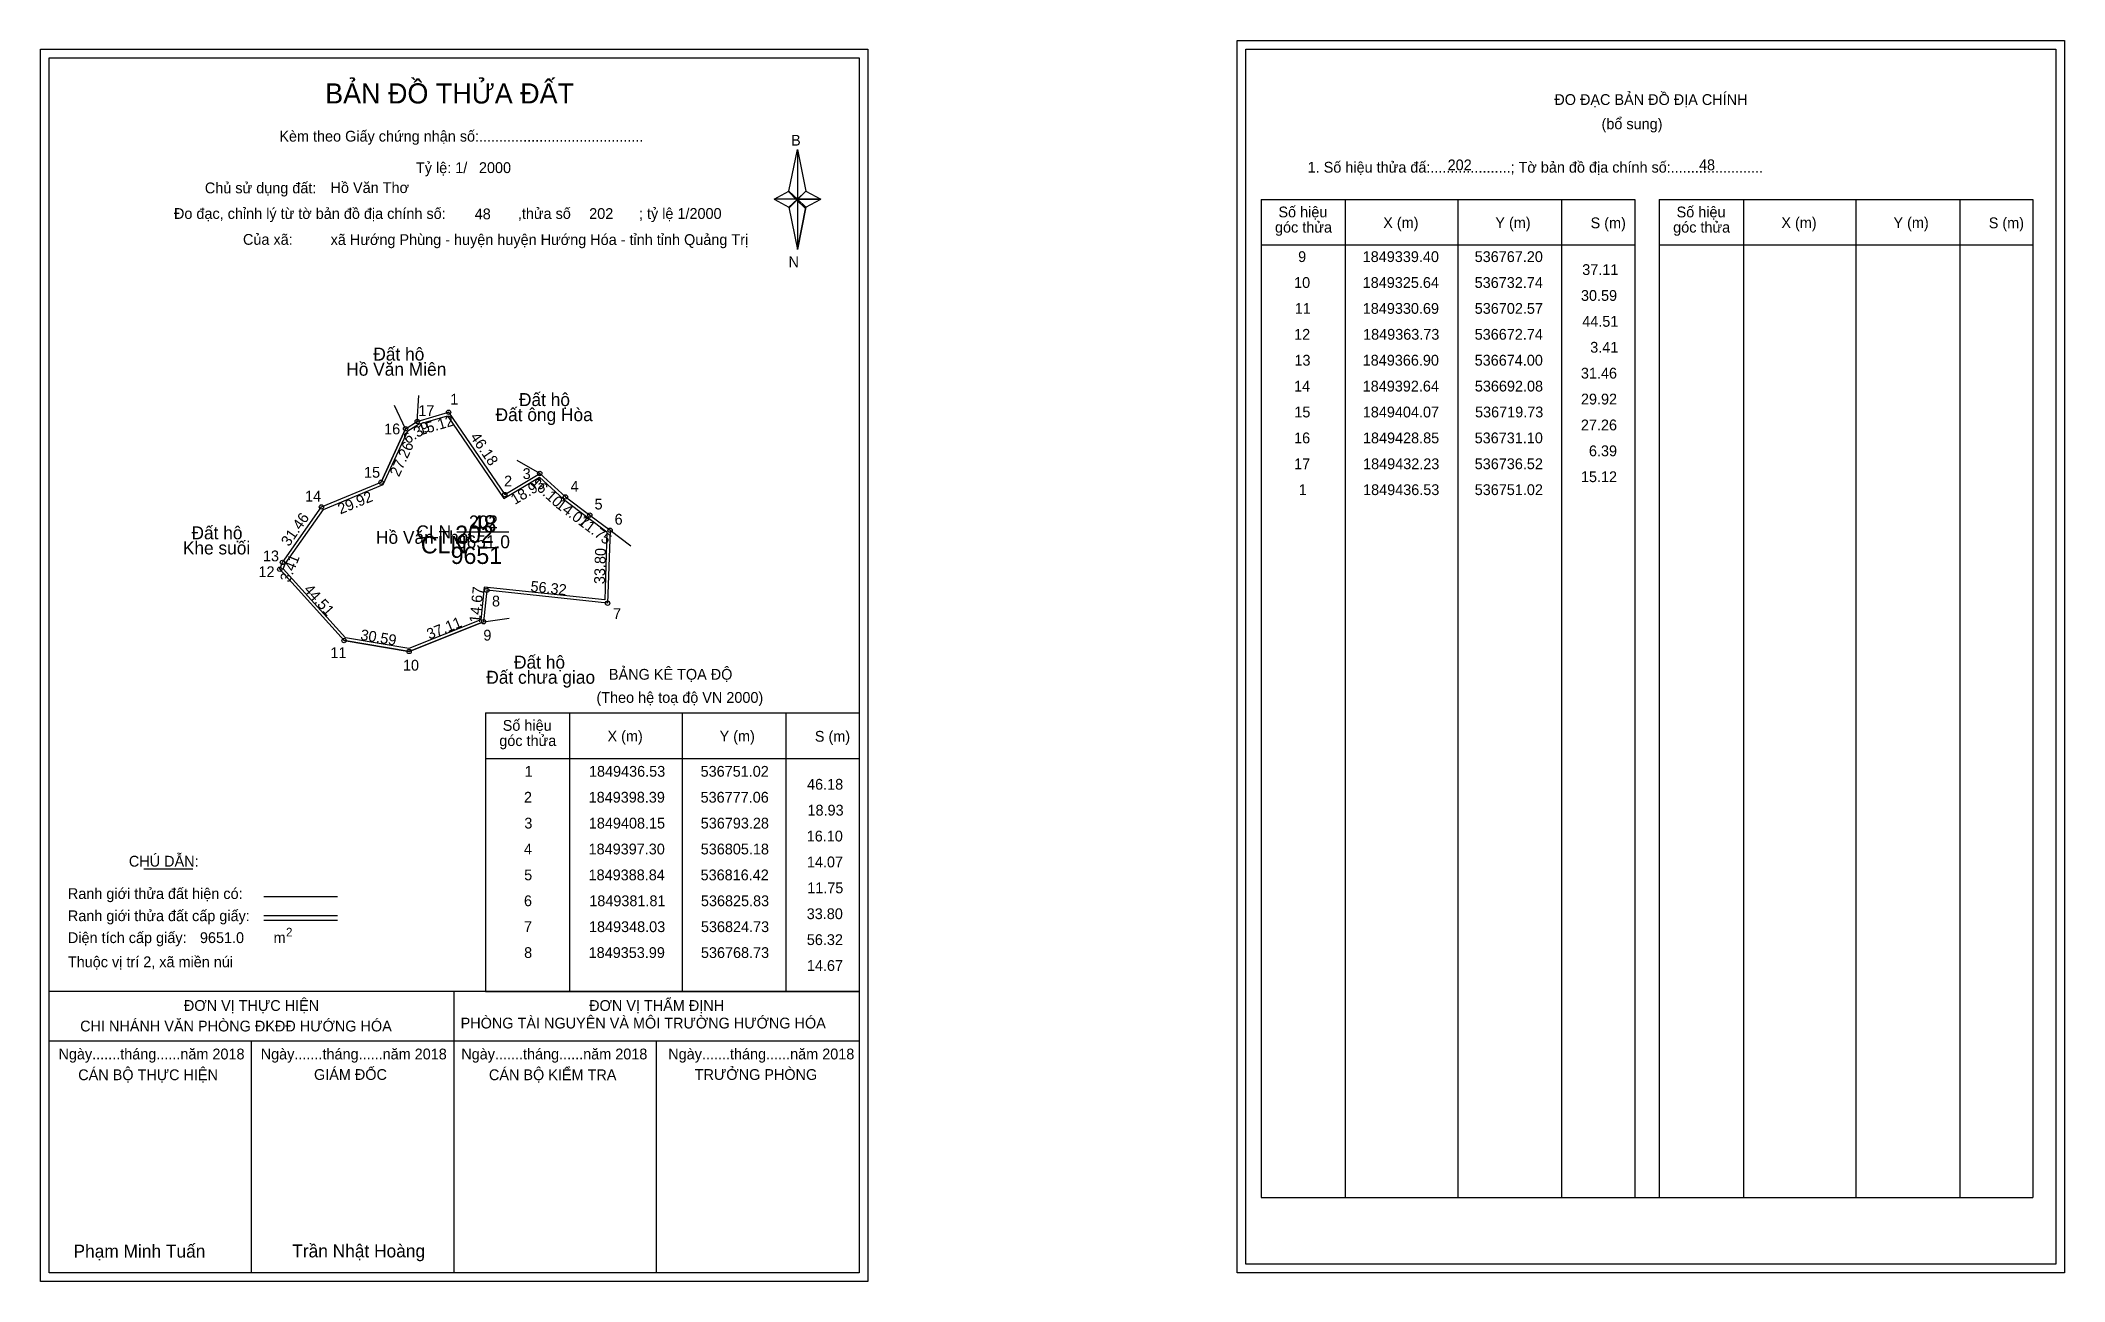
# Model space of a CAD drawing. Extents: x 536562 to 537500, y 1849034 to 1849609.
import ezdxf

# ---------------------------------------------------------------- set-up
doc = ezdxf.new("R2010")
doc.units = 0
for name, color, linetype in [('Level 1', 7, 'Continuous'), ('Level 10', 7, 'Continuous'), ('Level 11', 7, 'Continuous'), ('Level 13', 7, 'Continuous'), ('Level 2', 7, 'Continuous'), ('Level 27', 7, 'Continuous'), ('Level 3', 7, 'Continuous'), ('Level 36', 7, 'Continuous'), ('Level 4', 7, 'Continuous'), ('Level 49', 7, 'Continuous'), ('Level 5', 7, 'Continuous'), ('Level 53', 7, 'Continuous'), ('Level 55', 7, 'Continuous'), ('Level 6', 7, 'Continuous'), ('Level 63', 7, 'Continuous'), ('Level 7', 7, 'Continuous'), ('Level 9', 7, 'Continuous')]:
    doc.layers.add(name, color=color, linetype=linetype)

msp = doc.modelspace()

# ---------------------------------------------------------------- linework, layer by layer
at = {"layer": 'Level 1'}
for p, q in [((537120.52, 1849604.81), (537120.52, 1849604.81)), ((536565.88, 1849600.81), (536565.88, 1849600.81)), ((536908.72, 1849539.05), (536912.66, 1849558.33)), ((536912.66, 1849558.33), (536912.66, 1849535.28)), ((536912.66, 1849558.33), (536916.59, 1849539.05)), ((536901.83, 1849535.28), (536908.72, 1849539.05)), ((536908.72, 1849539.05), (536912.66, 1849535.28)), ((536912.36, 1849534.84), (536908.72, 1849538.61)), ((536916.3, 1849538.61), (536912.36, 1849534.84)), ((536912.36, 1849534.84), (536916.3, 1849538.61)), ((536916.59, 1849539.05), (536912.66, 1849535.28)), ((536912.66, 1849535.28), (536908.72, 1849531.6)), ((536912.36, 1849534.84), (536908.72, 1849531.16)), ((536908.72, 1849531.16), (536912.36, 1849534.84)), ((536908.72, 1849531.6), (536912.66, 1849511.88)), ((536916.3, 1849531.16), (536912.36, 1849534.84)), ((536912.66, 1849535.28), (536912.66, 1849511.88)), ((536912.66, 1849535.28), (536923.48, 1849535.28)), ((536912.66, 1849535.28), (536916.59, 1849531.6)), ((536916.59, 1849531.6), (536912.66, 1849511.88)), ((536916.59, 1849531.6), (536923.48, 1849535.28)), ((537127.59, 1849535.1), (537300.79, 1849535.1)), ((537166.77, 1849072.57), (537166.77, 1849535.1)), ((537218.91, 1849072.57), (537218.91, 1849535.1)), ((537266.86, 1849535.1), (537266.86, 1849072.57)), ((537300.79, 1849535.1), (537300.79, 1849072.57)), ((537312.1, 1849535.1), (537485.31, 1849535.1)), ((537351.28, 1849072.57), (537351.28, 1849535.1)), ((537403.43, 1849072.57), (537403.43, 1849535.1)), ((537451.37, 1849535.1), (537451.37, 1849072.57)), ((537485.31, 1849535.1), (537485.31, 1849072.57)), ((537127.59, 1849514.05), (537300.79, 1849514.05)), ((537312.1, 1849514.05), (537485.31, 1849514.05)), ((536768.07, 1849297.16), (536941.27, 1849297.16)), ((536807.25, 1849168.11), (536807.25, 1849297.16)), ((536859.39, 1849168.11), (536859.39, 1849297.16)), ((536907.33, 1849297.16), (536907.33, 1849168.11)), ((536768.07, 1849276.1), (536941.27, 1849276.1)), ((536609.71, 1849224.94), (536632.52, 1849224.94)), ((536665.44, 1849212.13), (536699.47, 1849212.13)), ((536665.44, 1849203.24), (536699.47, 1849203.24)), ((536665.44, 1849201.05), (536699.47, 1849201.05)), ((536779.53, 1849168.11), (536565.87, 1849168.11)), ((536941.27, 1849168.11), (536731.59, 1849168.11)), ((536753.57, 1849037.66), (536753.57, 1849168.11)), ((536768.07, 1849168.1), (536941.27, 1849168.1)), ((536941.27, 1849145.01), (536565.87, 1849145.01)), ((536659.72, 1849037.66), (536659.72, 1849145.01)), ((536847.42, 1849037.66), (536847.42, 1849145.01)), ((537127.59, 1849072.57), (537485.31, 1849072.57)), ((537495.92, 1849041.66), (537495.92, 1849041.66)), ((536941.27, 1849037.66), (536941.27, 1849037.66))]:
    msp.add_line(p, q, dxfattribs=at)
for points in [[(536908.72, 1849539.05), (536912.66, 1849558.33), (536912.66, 1849535.28)], [(536912.66, 1849535.28), (536916.59, 1849539.05), (536923.48, 1849535.28)], [(536901.83, 1849535.28), (536908.72, 1849531.6), (536912.66, 1849535.28)], [(536912.66, 1849535.28), (536912.66, 1849511.88), (536916.59, 1849531.6)]]:
    msp.add_lwpolyline(points, close=True, dxfattribs=at)
at = {"layer": 'Level 10'}
for p, q in [((536736.52, 1849432.23), (536751.02, 1849436.53)), ((536731.1, 1849428.85), (536719.73, 1849404.07)), ((536732.74, 1849325.64), (536767.2, 1849339.4)), ((536702.57, 1849330.69), (536732.74, 1849325.64))]:
    msp.add_line(p, q, dxfattribs=at)
for points in [[(536731.1, 1849428.85), (536736.52, 1849432.23), (536751.02, 1849436.53), (536777.06, 1849398.39), (536793.28, 1849408.15), (536805.18, 1849397.3), (536816.42, 1849388.84), (536825.83, 1849381.81), (536824.73, 1849348.03), (536768.73, 1849353.99), (536767.2, 1849339.4), (536732.74, 1849325.64), (536702.57, 1849330.69), (536672.74, 1849363.73), (536674, 1849366.9), (536692.08, 1849392.64), (536719.73, 1849404.07)], [(536732.2, 1849427.88), (536737.1, 1849430.94), (536750.44, 1849434.9), (536776.65, 1849396.51), (536793.11, 1849406.41), (536804.29, 1849396.22), (536815.58, 1849387.72), (536824.41, 1849381.13), (536823.38, 1849349.58), (536767.48, 1849355.53), (536765.9, 1849340.39), (536732.58, 1849327.09), (536703.28, 1849331.99), (536674.36, 1849364.02), (536675.24, 1849366.23), (536692.99, 1849391.5), (536720.77, 1849402.99)]]:
    msp.add_lwpolyline(points, close=True, dxfattribs=at)
at = {"layer": 'Level 11'}
for centre in [(536736.52, 1849432.23), (536751.02, 1849436.53), (536731.1, 1849428.85), (536731.1, 1849428.85), (536719.73, 1849404.07), (536793.28, 1849408.15), (536777.06, 1849398.39), (536805.18, 1849397.3), (536692.08, 1849392.64), (536816.42, 1849388.84), (536825.83, 1849381.81), (536674, 1849366.9), (536672.74, 1849363.73), (536768.73, 1849353.99), (536824.73, 1849348.03), (536767.2, 1849339.4), (536702.57, 1849330.69), (536732.74, 1849325.64)]:
    msp.add_circle(centre, 1, dxfattribs=at)
at = {"layer": 'Level 27'}
for p, q in [((536736.52, 1849432.23), (536737.19, 1849444.21)), ((536731.1, 1849428.85), (536725.87, 1849439.65)), ((536793.28, 1849408.15), (536782.87, 1849414.13)), ((536825.83, 1849381.81), (536835.44, 1849374.62)), ((536767.2, 1849339.4), (536779.09, 1849341.02))]:
    msp.add_line(p, q, dxfattribs=at)
at = {"layer": 'Level 3'}
for p, q in [((537127.59, 1849535.1), (537127.59, 1849072.57)), ((537312.1, 1849535.1), (537312.1, 1849072.57)), ((536768.07, 1849297.16), (536768.07, 1849168.11))]:
    msp.add_line(p, q, dxfattribs=at)
at = {"layer": 'Level 63'}
for points in [[(536561.87, 1849604.81), (536945.27, 1849604.81), (536945.27, 1849033.66), (536561.87, 1849033.66)], [(537116.53, 1849608.81), (537499.93, 1849608.81), (537499.93, 1849037.66), (537116.53, 1849037.66)], [(537120.53, 1849604.81), (537495.93, 1849604.81), (537495.93, 1849041.66), (537120.53, 1849041.66)], [(536565.87, 1849600.81), (536941.27, 1849600.81), (536941.27, 1849037.66), (536565.87, 1849037.66)]]:
    msp.add_lwpolyline(points, close=True, dxfattribs=at)
at = {"layer": 'Level 9'}
msp.add_line((536754.89, 1849381.08), (536778.97, 1849381.08), dxfattribs=at)

# ---------------------------------------------------------------- texts
at = {"layer": 'Level 1'}
for s, height, p in [('BẢN ĐỒ THỬA ĐẤT', 9.3313, (536693.81, 1849579.62)), ('ĐO ĐẠC BẢN ĐỒ ĐỊA CHÍNH', 5, (537263.48, 1849578.93)), ('(bổ sung)', 5, (537285.36, 1849567.69)), ('Kèm theo Giấy chứng nhận số:.........................................', 5, (536672.57, 1849561.96)), ('B', 5, (536909.74, 1849560.08)), ('1. Số hiệu thửa đấ:....................; Tờ bản đồ địa chính số:.......................', 5, (537149.14, 1849547.57)), ('Chủ sử dụng đất:', 5, (536638.05, 1849537.98)), ('Đo đạc, chỉnh lý từ tờ bản đồ địa chính số:                  ,thửa số                 ; tỷ lệ 1/2000', 5, (536623.74, 1849526.12)), ('Số hiệu', 5, (537135.62, 1849526.84)), ('X (m)', 5, (537184.18, 1849521.89)), ('Y (m)', 5, (537236.14, 1849521.89)), ('S (m)', 5, (537280.29, 1849521.79)), ('Số hiệu', 5, (537320.14, 1849526.84)), ('X (m)', 5, (537368.7, 1849521.89)), ('Y (m)', 5, (537420.65, 1849521.89)), ('S (m)', 5, (537464.81, 1849521.79)), ('Của xã:', 5, (536655.73, 1849514.12)), ('góc thửa', 5, (537134.03, 1849519.78)), ('góc thửa', 5, (537318.55, 1849519.78)), ('N', 5, (536908.54, 1849503.74)), ('BẢNG KÊ TỌA ĐỘ', 5, (536825.33, 1849312.56)), ('(Theo hệ toạ độ VN 2000)', 5, (536819.53, 1849301.84)), ('Số hiệu', 5, (536776.1, 1849288.89)), ('góc thửa', 5, (536774.51, 1849281.83)), ('X (m)', 5, (536824.66, 1849283.94)), ('Y (m)', 5, (536876.61, 1849283.94)), ('S (m)', 5, (536920.77, 1849283.84)), ('CHÚ DẪN:', 5, (536602.83, 1849225.95)), ('Ranh giới thửa đất hiện có:', 5, (536574.57, 1849210.95)), ('Ranh giới thửa đất cấp giấy:', 5, (536574.57, 1849200.67)), ('Diện tích cấp giấy:', 5, (536574.57, 1849190.51)), ('m', 5, (536669.88, 1849190.55)), ('2', 4, (536675.68, 1849193.57)), ('Thuộc vị trí 2, xã miền núi', 5, (536574.57, 1849179.31)), ('ĐƠN VỊ THỰC HIỆN', 5, (536628.34, 1849159.07)), ('ĐƠN VỊ THẨM ĐỊNH', 5, (536816.15, 1849159.07)), ('CHI NHÁNH VĂN PHÒNG ĐKĐĐ HƯỚNG HÓA', 5, (536580.26, 1849149.55)), ('PHÒNG TÀI NGUYÊN VÀ MÔI TRƯỜNG HƯỚNG HÓA', 5, (536756.6, 1849150.93)), ('Ngày.......tháng......năm 2018', 5, (536570.21, 1849136.6)), ('Ngày.......tháng......năm 2018', 5, (536663.95, 1849136.6)), ('Ngày.......tháng......năm 2018', 5, (536756.9, 1849136.6)), ('Ngày.......tháng......năm 2018', 5, (536852.82, 1849136.6)), ('CÁN BỘ THỰC HIỆN', 5, (536579.37, 1849126.97)), ('GIÁM ĐỐC', 5, (536688.64, 1849127.09)), ('CÁN BỘ KIỂM TRA', 5, (536769.72, 1849126.97)), ('TRƯỞNG PHÒNG', 5, (536865.1, 1849127.09)), ('Phạm Minh Tuấn', 6, (536577.19, 1849044.74)), ('Trần Nhật Hoàng', 6, (536678.58, 1849044.84))]:
    msp.add_text(s, height=height, dxfattribs=at).set_placement(p)
at = {"layer": 'Level 11'}
msp.add_text('Tỷ lệ: 1/', height=5, dxfattribs=at).set_placement((536735.89, 1849547.34))
at = {"layer": 'Level 13'}
for s, p in [('202', (536760.47, 1849382.68)), ('CLN', (536736.1, 1849378.08)), ('9651.0', (536754.9, 1849373.48))]:
    msp.add_text(s, height=6, dxfattribs=at).set_placement(p)
at = {"layer": 'Level 2'}
msp.add_text('Hồ Văn Thơ', height=6, dxfattribs=at).set_placement((536717.38, 1849375.55))
msp.add_text('Hồ Văn Thơ', height=6, dxfattribs=at).set_placement((536717.38, 1849375.55))
at = {"layer": 'Level 3'}
msp.add_text('CLN', height=8, dxfattribs=at).set_placement((536738.19, 1849371.1))
msp.add_text('CLN', height=8, dxfattribs=at).set_placement((536738.19, 1849371.1))
at = {"layer": 'Level 36'}
for s, p in [('Đất hộ', (536716.14, 1849460.46)), ('Hồ Văn Miên', (536703.58, 1849453.46)), ('Đất hộ', (536783.64, 1849439.39)), ('Đất ông Hòa', (536772.79, 1849432.39)), ('Khe suối', (536627.86, 1849370.63)), ('Đất hộ', (536631.85, 1849377.63)), ('Đất hộ', (536781.35, 1849317.7)), ('Đất chưa giao', (536768.49, 1849310.7))]:
    msp.add_text(s, height=6, dxfattribs=at).set_placement(p)
at = {"layer": 'Level 4'}
msp.add_text('202', height=8, dxfattribs=at).set_placement((536754.07, 1849375.99))
msp.add_text('202', height=8, dxfattribs=at).set_placement((536754.07, 1849375.99))
at = {"layer": 'Level 49'}
for s, rotation, p in [('15.12', 16.51781, (536737.83, 1849425.73)), ('6.39', 31.94833, (536731.95, 1849421.6)), ('46.18', 304.32322, (536760.79, 1849425.05)), ('27.26', 65.35256, (536728.01, 1849406.28)), ('18.93', 31.03643, (536781.72, 1849393.49)), ('16.10', 317.64255, (536788.74, 1849403.36)), ('29.92', 22.4593, (536700.89, 1849389.14)), ('14.07', 323.03236, (536800.32, 1849392.69)), ('31.46', 54.91546, (536677.04, 1849374)), ('11.75', 323.23742, (536810.71, 1849384.87)), ('3.41', 68.32335, (536677.28, 1849357.29)), ('33.80', 88.1349, (536823.41, 1849356.8)), ('56.32', 353.92496, (536788.79, 1849353.46)), ('44.51', 312.07715, (536683.58, 1849354.11)), ('14.67', 84.01348, (536765.52, 1849338.76)), ('37.11', 21.767, (536742.08, 1849331.09)), ('30.59', 350.49765, (536709.88, 1849331.09))]:
    msp.add_text(s, height=5, rotation=rotation, dxfattribs=at).set_placement(p)
at = {"layer": 'Level 5'}
msp.add_text('9651', height=8, dxfattribs=at).set_placement((536751.99, 1849366.21))
msp.add_text('9651', height=8, dxfattribs=at).set_placement((536751.99, 1849366.21))
at = {"layer": 'Level 53'}
for s, p in [('9', (537144.74, 1849506.13)), ('1849339.40', (537174.67, 1849506.13)), ('536767.20', (537226.56, 1849506.13)), ('10', (537142.87, 1849494.13)), ('1849325.64', (537174.67, 1849494.13)), ('536732.74', (537226.56, 1849494.13)), ('37.11', (537276.41, 1849500.13)), ('30.59', (537275.82, 1849488.13)), ('11', (537143.19, 1849482.13)), ('1849330.69', (537174.7, 1849482.13)), ('536702.57', (537226.59, 1849482.13)), ('44.51', (537276.41, 1849476.13)), ('12', (537142.89, 1849470.13)), ('1849363.73', (537174.85, 1849470.13)), ('536672.74', (537226.56, 1849470.13)), ('13', (537143.04, 1849458.13)), ('1849366.90', (537174.67, 1849458.13)), ('536674.00', (537226.56, 1849458.13)), ('3.41', (537280.11, 1849464.13)), ('31.46', (537275.79, 1849452.13)), ('14', (537142.86, 1849446.13)), ('1849392.64', (537174.67, 1849446.13)), ('536692.08', (537226.64, 1849446.13)), ('29.92', (537275.81, 1849440.13)), ('15', (537142.98, 1849434.13)), ('1849404.07', (537174.71, 1849434.13)), ('536719.73', (537226.74, 1849434.13)), ('27.26', (537275.79, 1849428.13)), ('16', (537142.88, 1849422.13)), ('1849428.85', (537174.79, 1849422.13)), ('536731.10', (537226.56, 1849422.13)), ('17', (537142.9, 1849410.13)), ('1849432.23', (537174.85, 1849410.13)), ('536736.52', (537226.58, 1849410.13)), ('6.39', (537279.52, 1849416.13)), ('15.12', (537275.81, 1849404.13)), ('1', (537145.03, 1849398.13)), ('1849436.53', (537174.85, 1849398.13)), ('536751.02', (537226.58, 1849398.13)), ('1', (536786.26, 1849267.6)), ('1849436.53', (536816.08, 1849267.6)), ('536751.02', (536867.81, 1849267.6)), ('46.18', (536917.16, 1849261.6)), ('2', (536785.96, 1849255.6)), ('1849398.39', (536815.93, 1849255.6)), ('536777.06', (536867.8, 1849255.6)), ('18.93', (536917.35, 1849249.6)), ('3', (536786.12, 1849243.6)), ('1849408.15', (536816.01, 1849243.6)), ('536793.28', (536867.87, 1849243.6)), ('4', (536785.94, 1849231.6)), ('1849397.30', (536815.9, 1849231.6)), ('536805.18', (536867.87, 1849231.6)), ('16.10', (536917, 1849237.6)), ('14.07', (536917.07, 1849225.6)), ('5', (536786.05, 1849219.6)), ('1849388.84', (536815.9, 1849219.6)), ('536816.42', (536867.81, 1849219.6)), ('11.75', (536917.22, 1849213.6)), ('6', (536785.95, 1849207.6)), ('1849381.81', (536816.22, 1849207.6)), ('536825.83', (536867.96, 1849207.6)), ('7', (536785.97, 1849195.6)), ('1849348.03', (536816.08, 1849195.6)), ('536824.73', (536867.96, 1849195.6)), ('33.80', (536917, 1849201.6)), ('56.32', (536917.04, 1849189.6)), ('8', (536786.02, 1849183.6)), ('1849353.99', (536815.93, 1849183.6)), ('536768.73', (536867.96, 1849183.6)), ('14.67', (536917.07, 1849177.6))]:
    msp.add_text(s, height=5, dxfattribs=at).set_placement(p)
at = {"layer": 'Level 55'}
for s, height, p in [('17', 0.8, (536735.96, 1849432.23)), ('1', 0.8, (536750.8, 1849436.53)), ('0', 0.22, (536750.94, 1849436.31)), ('0', 0.22, (536750.94, 1849436.31)), ('16', 0.8, (536730.53, 1849428.85)), ('157', 0.22, (536730.86, 1849428.63)), ('157', 0.22, (536730.86, 1849428.63)), ('0', 0.22, (536731.02, 1849428.63)), ('157', 0.22, (536736.28, 1849432.01)), ('157', 0.22, (536736.28, 1849432.01)), ('0', 0.22, (536736.44, 1849432.01)), ('0', 0.22, (536736.44, 1849432.01)), ('15', 0.8, (536719.18, 1849404.07)), ('3', 0.8, (536793.03, 1849408.15)), ('0', 0.22, (536793.2, 1849407.93)), ('0', 0.22, (536793.2, 1849407.93)), ('0', 0.22, (536793.2, 1849407.93)), ('0', 0.22, (536719.65, 1849403.85)), ('2', 0.8, (536776.79, 1849398.39)), ('0', 0.22, (536776.98, 1849398.17)), ('0', 0.22, (536776.98, 1849398.17)), ('4', 0.8, (536804.9, 1849397.3)), ('0', 0.22, (536805.1, 1849397.08)), ('14', 0.8, (536691.51, 1849392.64)), ('0', 0.22, (536692, 1849392.42)), ('5', 0.8, (536816.16, 1849388.84)), ('0', 0.22, (536816.34, 1849388.62)), ('6', 0.8, (536825.56, 1849381.81)), ('0', 0.22, (536825.75, 1849381.59)), ('0', 0.22, (536825.75, 1849381.59)), ('13', 0.8, (536673.46, 1849366.9)), ('12', 0.8, (536672.17, 1849363.73)), ('0', 0.22, (536672.66, 1849363.51)), ('0', 0.22, (536673.92, 1849366.68)), ('8', 0.8, (536768.47, 1849353.99)), ('0', 0.22, (536768.65, 1849353.77)), ('7', 0.8, (536824.46, 1849348.03)), ('9', 0.8, (536766.93, 1849339.4)), ('0', 0.22, (536767.12, 1849339.18)), ('0', 0.22, (536767.12, 1849339.18)), ('0', 0.22, (536824.65, 1849347.81)), ('11', 0.8, (536702.05, 1849330.69)), ('0', 0.22, (536702.49, 1849330.47)), ('10', 0.8, (536732.17, 1849325.64)), ('0', 0.22, (536732.66, 1849325.42))]:
    msp.add_text(s, height=height, dxfattribs=at).set_placement(p)
at = {"layer": 'Level 6'}
for s, p in [('2000', (536765.08, 1849547.38)), ('202', (537214.04, 1849548.65)), ('48', (537330.53, 1849548.69)), ('Hồ Văn Thơ', (536696.32, 1849538.11)), ('48', (536763.13, 1849525.94)), ('202', (536816.18, 1849526.1)), ('xã Hướng Phùng - huyện huyện Hướng Hóa - tỉnh tỉnh Quảng Trị', (536696.35, 1849514.03)), ('9651.0', (536635.76, 1849190.52))]:
    msp.add_text(s, height=5, dxfattribs=at).set_placement(p)
at = {"layer": 'Level 7'}
msp.add_text('48', height=8, dxfattribs=at).set_placement((536761.3, 1849380.77))
at = {"layer": 'Level 9'}
for s, p in [('1', (536751.77, 1849440.06)), ('17', (536736.96, 1849434.75)), ('16', (536721.15, 1849426.28)), ('15', (536711.84, 1849406.18)), ('2', (536776.73, 1849402.14)), ('3', (536785.34, 1849405.58)), ('4', (536807.55, 1849399.73)), ('14', (536684.51, 1849395.14)), ('5', (536818.66, 1849391.46)), ('6', (536827.96, 1849384.44)), ('13', (536664.98, 1849367.44)), ('12', (536662.9, 1849360.1)), ('8', (536771.12, 1849346.51)), ('7', (536827.25, 1849340.7)), ('9', (536767.14, 1849330.71)), ('11', (536696.25, 1849322.58)), ('10', (536729.86, 1849316.78))]:
    msp.add_text(s, height=5, dxfattribs=at).set_placement(p)

doc.saveas('drawing.dxf')
